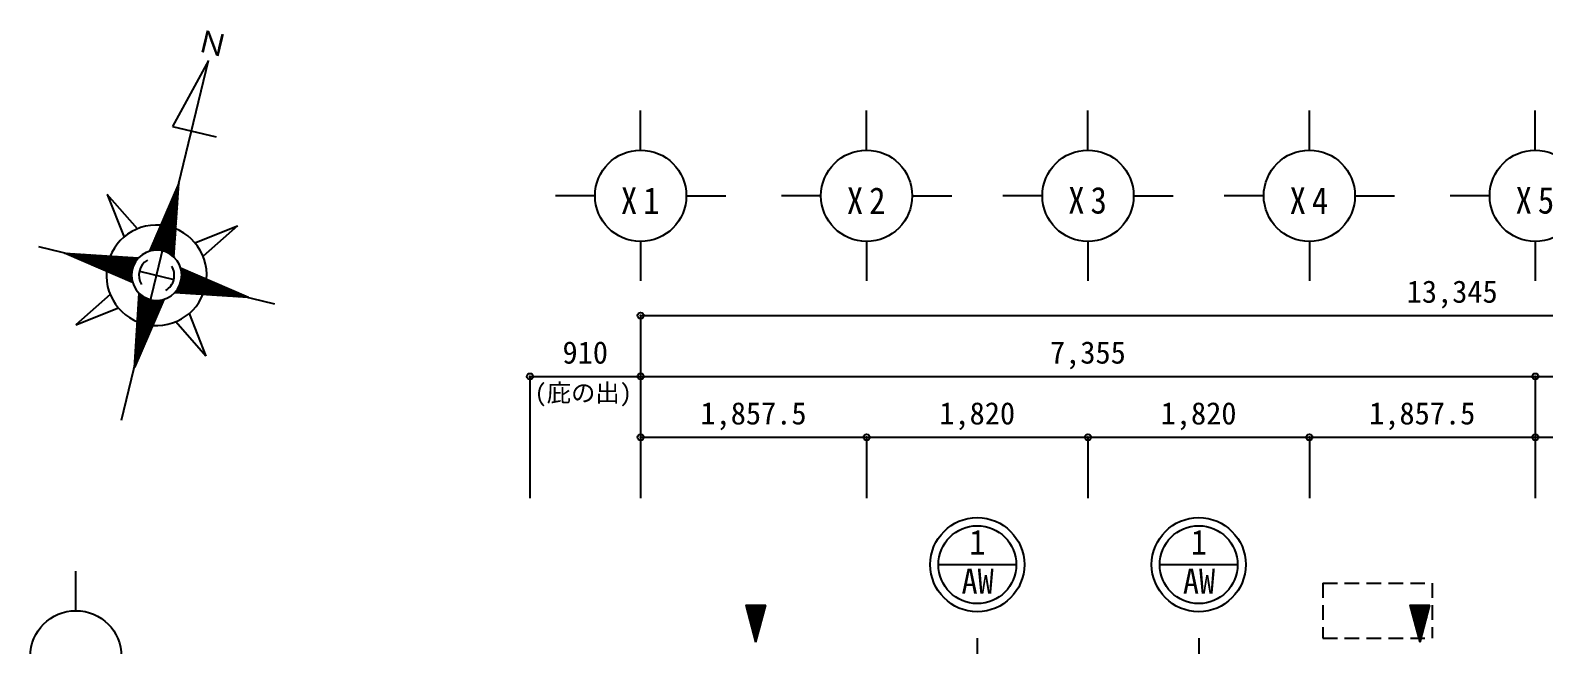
# Model space of a CAD drawing. Units: millimetres at full size, sheet at 1:100. Extents: x -40222 to 41440, y -29146 to 30741.
# Drawn here: x -35461 to -23019, y -6310 to -1262 of the extents above; entities that cross this region are included whole.
import ezdxf
from ezdxf.enums import TextEntityAlignment as Align

# ---------------------------------------------------------------- set-up
doc = ezdxf.new("R2010")
doc.units = ezdxf.units.MM
doc.header["$LTSCALE"] = 100
doc.header["$PDMODE"] = 32
doc.header["$PDSIZE"] = 50
doc.linetypes.add('DASHED1', pattern=[1.8, 1.2, -0.6])
for name, color, linetype in [('1-2', 7, 'Continuous'), ('1-4', 4, 'Continuous'), ('1-8', 7, 'Continuous'), ('1-C', 4, 'Continuous'), ('D-0', 4, 'Continuous')]:
    doc.layers.add(name, color=color, linetype=linetype)
doc.styles.add('ＭＳ ゴシック', font='')
doc.styles.get('ＭＳ ゴシック').set_extended_font_data('MS Gothic')

msp = doc.modelspace()

# ---------------------------------------------------------------- linework, layer by layer
at = {"layer": '1-2'}
for p, q in [((-27995.8, -5651.9), (-27355.8, -5651.9)), ((-26175.8, -5651.9), (-25535.8, -5651.9)), ((-27675.8, -6255.2), (-27675.8, -6555.2)), ((-25855.8, -6255.2), (-25855.8, -6555.2))]:
    msp.add_line(p, q, dxfattribs=at)
for centre, radius in [((-27675.8, -5651.9), 386.7), ((-27675.8, -5651.9), 320), ((-25855.8, -5651.9), 386.7), ((-25855.8, -5651.9), 320)]:
    msp.add_circle(centre, radius, dxfattribs=at)
at = {"layer": '1-4'}
for p, q in [((-29566.6, -5985.1), (-29575.1, -5993.5)), ((-29552.5, -5985.1), (-29572.1, -6004.7)), ((-29538.3, -5985.1), (-29569.1, -6015.8)), ((-29524.2, -5985.1), (-29566.1, -6027)), ((-29510, -5985.1), (-29563.1, -6038.1)), ((-29495.9, -5985.1), (-29560.1, -6049.3)), ((-29481.7, -5985.1), (-29557.1, -6060.4)), ((-29467.6, -5985.1), (-29554.1, -6071.6)), ((-29453.5, -5985.1), (-29551.1, -6082.7)), ((-29439.3, -5985.1), (-29548.2, -6093.9)), ((-29425.2, -5985.1), (-29545.2, -6105.1)), ((-29415.6, -5989.7), (-29542.2, -6116.2)), ((-29420.8, -6009), (-29539.2, -6127.4)), ((-29426, -6028.3), (-29536.2, -6138.5)), ((-29431.2, -6047.6), (-29533.2, -6149.7)), ((-29436.3, -6066.9), (-29530.2, -6160.8)), ((-29441.5, -6086.3), (-29527.2, -6172)), ((-24106.6, -5985.1), (-24115.1, -5993.5)), ((-24092.5, -5985.1), (-24112.1, -6004.7)), ((-24078.3, -5985.1), (-24109.1, -6015.8)), ((-24064.2, -5985.1), (-24106.1, -6027)), ((-24050, -5985.1), (-24103.1, -6038.1)), ((-24035.9, -5985.1), (-24100.1, -6049.3)), ((-24021.7, -5985.1), (-24097.1, -6060.4)), ((-24007.6, -5985.1), (-24094.1, -6071.6)), ((-23993.5, -5985.1), (-24091.1, -6082.7)), ((-23979.3, -5985.1), (-24088.2, -6093.9)), ((-23965.2, -5985.1), (-24085.2, -6105.1)), ((-23955.6, -5989.7), (-24082.2, -6116.2)), ((-23960.8, -6009), (-24079.2, -6127.4)), ((-23966, -6028.3), (-24076.2, -6138.5)), ((-23971.2, -6047.6), (-24073.2, -6149.7)), ((-23976.3, -6066.9), (-24070.2, -6160.8)), ((-23981.5, -6086.3), (-24067.2, -6172)), ((-29446.7, -6105.6), (-29524.2, -6183.1)), ((-29451.9, -6124.9), (-29521.3, -6194.3)), ((-29457, -6144.2), (-29518.3, -6205.4)), ((-29462.2, -6163.5), (-29515.3, -6216.6)), ((-29467.4, -6182.8), (-29512.3, -6227.7)), ((-29472.6, -6202.2), (-29509.3, -6238.9)), ((-23986.7, -6105.6), (-24064.2, -6183.1)), ((-23991.9, -6124.9), (-24061.3, -6194.3)), ((-23997, -6144.2), (-24058.3, -6205.4)), ((-24002.2, -6163.5), (-24055.3, -6216.6)), ((-24007.4, -6182.8), (-24052.3, -6227.7)), ((-24012.6, -6202.2), (-24049.3, -6238.9)), ((-29477.7, -6221.5), (-29506.3, -6250.1)), ((-29482.9, -6240.8), (-29503.3, -6261.2)), ((-29488.1, -6260.1), (-29500.3, -6272.4)), ((-29493.3, -6279.4), (-29497.4, -6283.5)), ((-24017.7, -6221.5), (-24046.3, -6250.1)), ((-24022.9, -6240.8), (-24043.3, -6261.2)), ((-24028.1, -6260.1), (-24040.3, -6272.4)), ((-24033.3, -6279.4), (-24037.4, -6283.5))]:
    msp.add_line(p, q, dxfattribs=at)
at = {"layer": '1-4', "color": 3}
for p, q in [((-29495.9, -6289.1), (-29414.4, -5985.1)), ((-24035.9, -6289.1), (-23954.4, -5985.1))]:
    msp.add_line(p, q, dxfattribs=at)
for points in [[(-29495.9, -6289.1), (-29577.3, -5985.1), (-29414.4, -5985.1)], [(-24035.9, -6289.1), (-24117.3, -5985.1), (-23954.4, -5985.1)]]:
    msp.add_lwpolyline(points, dxfattribs=at)
at = {"layer": '1-8'}
for p, q in [((-30443.4, -2246.4), (-30443.4, -1921.4)), ((-28585.9, -2246.4), (-28585.9, -1921.4)), ((-26765.9, -2246.4), (-26765.9, -1921.4)), ((-24945.9, -2246.4), (-24945.9, -1921.4)), ((-23088.4, -2246.4), (-23088.4, -1921.4)), ((-30818.4, -2621.4), (-31143.4, -2621.4)), ((-30068.4, -2621.4), (-29743.4, -2621.4)), ((-28960.9, -2621.4), (-29285.9, -2621.4)), ((-28210.9, -2621.4), (-27885.9, -2621.4)), ((-27140.9, -2621.4), (-27465.9, -2621.4)), ((-26390.9, -2621.4), (-26065.9, -2621.4)), ((-25320.9, -2621.4), (-25645.9, -2621.4)), ((-24570.9, -2621.4), (-24245.9, -2621.4)), ((-23463.4, -2621.4), (-23788.4, -2621.4)), ((-30443.4, -2996.4), (-30443.4, -3321.4)), ((-28585.9, -2996.4), (-28585.9, -3321.4)), ((-26765.9, -2996.4), (-26765.9, -3321.4)), ((-24945.9, -2996.4), (-24945.9, -3321.4)), ((-23088.4, -2996.4), (-23088.4, -3321.4)), ((-30443.4, -3605.2), (-30443.4, -4105.2)), ((-30443.4, -3605.2), (-17098.4, -3605.2)), ((-31353.4, -4105.2), (-31353.4, -5105.2)), ((-31353.4, -4105.2), (-30443.4, -4105.2)), ((-30443.4, -4105.2), (-30443.4, -4605.2)), ((-30443.4, -4105.2), (-23088.4, -4105.2)), ((-30443.4, -4105.2), (-30443.4, -5105.2)), ((-23088.4, -4105.2), (-23088.4, -4605.2)), ((-23088.4, -4105.2), (-17098.4, -4105.2)), ((-30443.4, -4605.2), (-30443.4, -5105.2)), ((-30443.4, -4605.2), (-28585.9, -4605.2)), ((-28585.9, -4605.2), (-28585.9, -5105.2)), ((-28585.9, -4605.2), (-26765.9, -4605.2)), ((-26765.9, -4605.2), (-26765.9, -5105.2)), ((-26765.9, -4605.2), (-24945.9, -4605.2)), ((-24945.9, -4605.2), (-24945.9, -5105.2)), ((-24945.9, -4605.2), (-23088.4, -4605.2)), ((-23088.4, -4605.2), (-23088.4, -5105.2)), ((-23088.4, -4605.2), (-21230.9, -4605.2)), ((-35086.3, -6030.2), (-35086.3, -5705.2))]:
    msp.add_line(p, q, dxfattribs=at)
for centre in [(-30443.4, -2621.4), (-28585.9, -2621.4), (-26765.9, -2621.4), (-24945.9, -2621.4), (-23088.4, -2621.4), (-35086.3, -6405.2)]:
    msp.add_circle(centre, 375, dxfattribs=at)
at = {"layer": '1-8', "color": 2}
for p in [(-30443.4, -3605.2), (-31353.4, -4105.2), (-30443.4, -4105.2), (-23088.4, -4105.2), (-30443.4, -4605.2), (-28585.9, -4605.2), (-26765.9, -4605.2), (-24945.9, -4605.2), (-23088.4, -4605.2)]:
    msp.add_point(p, dxfattribs=at)
at = {"layer": '1-C', "linetype": 'DASHED1'}
for p, q in [((-24835.9, -5805.2), (-24835.9, -6255.2)), ((-24835.9, -6255.2), (-23935.9, -6255.2))]:
    msp.add_line(p, q, dxfattribs=at)
msp.add_lwpolyline([(-24835.9, -5805.2), (-23935.9, -5805.2), (-23935.9, -6255.2)], dxfattribs=at)
at = {"layer": 'D-0'}
for p, q in [((-34710.1, -4464.8), (-33996.7, -1510.9)), ((-33996.7, -1510.9), (-34291, -2051.2)), ((-34291, -2051.2), (-33933.5, -2137.5)), ((-34828.5, -2610.3), (-34690, -2960)), ((-34580.5, -2893.2), (-34828.5, -2610.3)), ((-34239.9, -2517.9), (-34481.8, -3076.8)), ((-34279.8, -3125.6), (-34239.9, -2517.9)), ((-34277.1, -2603.9), (-34248.6, -2650.5)), ((-34247.4, -2631.6), (-34271.8, -2591.6)), ((-34266.5, -2579.4), (-34246.1, -2612.8)), ((-34244.9, -2594), (-34261.2, -2567.2)), ((-34255.9, -2555), (-34243.6, -2575.1)), ((-34250.6, -2542.7), (-34242.4, -2556.2)), ((-34245.4, -2530.5), (-34241.2, -2537.4)), ((-34240.1, -2518.3), (-34239.9, -2518.5)), ((-34330, -2726.1), (-34261, -2839.1)), ((-34259.7, -2820.2), (-34324.7, -2713.9)), ((-34319.4, -2701.7), (-34258.5, -2801.3)), ((-34257.3, -2782.5), (-34314.1, -2689.4)), ((-34308.8, -2677.2), (-34256, -2763.6)), ((-34254.8, -2744.8), (-34303.5, -2665)), ((-34298.3, -2652.8), (-34253.6, -2725.9)), ((-34252.3, -2707.1), (-34293, -2640.5)), ((-34287.7, -2628.3), (-34251.1, -2688.2)), ((-34249.8, -2669.4), (-34282.4, -2616.1)), ((-34274.6, -3046.5), (-34388.2, -2860.6)), ((-34382.9, -2848.4), (-34273.4, -3027.6)), ((-34272.1, -3008.8), (-34377.6, -2836.1)), ((-34372.3, -2823.9), (-34270.9, -2989.9)), ((-34269.7, -2971), (-34367, -2811.7)), ((-34361.7, -2799.5), (-34268.4, -2952.2)), ((-34267.2, -2933.3), (-34356.4, -2787.2)), ((-34351.1, -2775), (-34265.9, -2914.5)), ((-34264.7, -2895.6), (-34345.9, -2762.8)), ((-34340.6, -2750.6), (-34263.4, -2876.8)), ((-34262.2, -2857.9), (-34335.3, -2738.3)), ((-34387, -3071.3), (-34441.1, -2982.8)), ((-34435.8, -2970.6), (-34372.3, -3074.4)), ((-34356.8, -3079), (-34430.5, -2958.4)), ((-34425.2, -2946.1), (-34340.1, -3085.4)), ((-34321.8, -3094.5), (-34419.9, -2933.9)), ((-34414.6, -2921.7), (-34300.8, -3108)), ((-34409.3, -2909.5), (-34279.6, -3121.9)), ((-34278.3, -3103), (-34404, -2897.2)), ((-34277.1, -3084.2), (-34398.7, -2885)), ((-34393.5, -2872.8), (-34275.8, -3065.3)), ((-34108.1, -3007.2), (-33758.3, -2868.8)), ((-33758.3, -2868.8), (-34041.2, -3116.8)), ((-34623.3, -3226.1), (-35390.7, -3040.8)), ((-35178.1, -3092.4), (-35177.8, -3091.9)), ((-35167.8, -3096.8), (-35164.7, -3092.8)), ((-35151.6, -3093.7), (-35157.5, -3101.3)), ((-35147.2, -3105.8), (-35138.5, -3094.5)), ((-35125.3, -3095.4), (-35136.9, -3110.2)), ((-35126.6, -3114.7), (-35112.2, -3096.2)), ((-35099.1, -3097.1), (-35116.2, -3119.2)), ((-35105.9, -3123.6), (-35086, -3098)), ((-35072.9, -3098.8), (-35095.6, -3128.1)), ((-35085.3, -3132.6), (-35059.8, -3099.7)), ((-35046.6, -3100.5), (-35075, -3137)), ((-35064.7, -3141.5), (-35033.5, -3101.4)), ((-35020.4, -3102.3), (-35054.3, -3146)), ((-35044, -3150.4), (-35007.3, -3103.1)), ((-34994.2, -3104), (-35033.7, -3154.9)), ((-35023.4, -3159.3), (-34981.1, -3104.9)), ((-34967.9, -3105.7), (-35013.1, -3163.8)), ((-35002.7, -3168.3), (-34954.8, -3106.6)), ((-34941.7, -3107.5), (-34992.4, -3172.7)), ((-34982.1, -3177.2), (-34928.6, -3108.3)), ((-34915.5, -3109.2), (-34971.8, -3181.7)), ((-34961.5, -3186.1), (-34902.3, -3110)), ((-34478.1, -3068.4), (-34474.2, -3074.7)), ((-34463, -3072.2), (-34472.8, -3056.2)), ((-34467.5, -3043.9), (-34451.5, -3070.2)), ((-34439.5, -3068.9), (-34462.2, -3031.7)), ((-34456.9, -3019.5), (-34427.1, -3068.2)), ((-34414.3, -3068.4), (-34451.6, -3007.3)), ((-34446.4, -2995), (-34401, -3069.3)), ((-34889.2, -3110.9), (-34951.2, -3190.6)), ((-34940.8, -3195), (-34876.1, -3111.8)), ((-34863, -3112.6), (-34930.5, -3199.5)), ((-34920.2, -3204), (-34849.9, -3113.5)), ((-34836.8, -3114.3), (-34909.9, -3208.4)), ((-34899.6, -3212.9), (-34823.6, -3115.2)), ((-34810.5, -3116.1), (-34889.3, -3217.4)), ((-34878.9, -3221.8), (-34797.4, -3116.9)), ((-34784.3, -3117.8), (-34868.6, -3226.3)), ((-34858.3, -3230.8), (-34771.2, -3118.6)), ((-34758, -3119.5), (-34848, -3235.2)), ((-34837.7, -3239.7), (-34744.9, -3120.4)), ((-34731.8, -3121.2), (-34827.3, -3244.2)), ((-34817, -3248.6), (-34718.7, -3122.1)), ((-34705.6, -3123), (-34806.7, -3253.1)), ((-34796.4, -3257.6), (-34692.4, -3123.8)), ((-34679.3, -3124.7), (-34786.1, -3262)), ((-34775.7, -3266.5), (-34666.2, -3125.5)), ((-34653.1, -3126.4), (-34765.4, -3270.9)), ((-34755.1, -3275.4), (-34640, -3127.3)), ((-34626.9, -3128.1), (-34744.8, -3279.9)), ((-34734.5, -3284.3), (-34613.8, -3129)), ((-34600.6, -3129.8), (-34724.2, -3288.8)), ((-34713.8, -3293.3), (-34587.5, -3130.7)), ((-34574.4, -3131.6), (-34703.5, -3297.7)), ((-34693.2, -3302.2), (-34616.4, -3203.3)), ((-34624.5, -3231.6), (-34682.9, -3306.7)), ((-33665.9, -3457.4), (-34224.9, -3215.5)), ((-34215.4, -3219.6), (-34221.7, -3227.7)), ((-34218.9, -3241.8), (-34205.1, -3224.1)), ((-34194.8, -3228.5), (-34217, -3257.1)), ((-34216.2, -3273.9), (-34184.4, -3233)), ((-34672.6, -3311.1), (-34628, -3253.8)), ((-34629.1, -3272.9), (-34662.2, -3315.6)), ((-34651.9, -3320.1), (-34628.5, -3289.9)), ((-34626.8, -3305.4), (-34641.6, -3324.5)), ((-34631.3, -3329), (-34624.1, -3319.7)), ((-34620.6, -3333), (-34621, -3333.5)), ((-34564.3, -3240.4), (-34281, -3308.8)), ((-34259.6, -3418.4), (-34132.9, -3255.3)), ((-34143.2, -3250.9), (-34253, -3392.2)), ((-34246.5, -3419.2), (-34122.5, -3259.8)), ((-34112.2, -3264.3), (-34233.3, -3420.1)), ((-34153.5, -3246.4), (-34227.4, -3341.5)), ((-34222, -3323.1), (-33454.6, -3508.4)), ((-34220.2, -3421), (-34101.9, -3268.7)), ((-34220.1, -3314.4), (-34163.8, -3241.9)), ((-34174.1, -3237.5), (-34217, -3292.7)), ((-34091.6, -3273.2), (-34207.1, -3421.8)), ((-34194, -3422.7), (-34081.3, -3277.7)), ((-34071, -3282.1), (-34180.9, -3423.6)), ((-34167.8, -3424.4), (-34060.6, -3286.6)), ((-34050.3, -3291.1), (-34154.6, -3425.3)), ((-34141.5, -3426.1), (-34040, -3295.5)), ((-34029.7, -3300), (-34128.4, -3427)), ((-34115.3, -3427.9), (-34019.4, -3304.4)), ((-34009, -3308.9), (-34102.2, -3428.7)), ((-34089, -3429.6), (-33998.7, -3313.4)), ((-33988.4, -3317.8), (-34075.9, -3430.4)), ((-34062.8, -3431.3), (-33978.1, -3322.3)), ((-33967.8, -3326.8), (-34049.7, -3432.2)), ((-34036.6, -3433), (-33957.5, -3331.2)), ((-33947.1, -3335.7), (-34023.4, -3433.9)), ((-34010.3, -3434.7), (-33936.8, -3340.2)), ((-33926.5, -3344.6), (-33997.2, -3435.6)), ((-33984.1, -3436.5), (-33916.2, -3349.1)), ((-33905.9, -3353.6), (-33971, -3437.3)), ((-33957.9, -3438.2), (-33895.5, -3358)), ((-34804.1, -3432.5), (-35087, -3680.5)), ((-34605.4, -4031.3), (-34565.5, -3423.6)), ((-34363.6, -3472.4), (-34605.4, -4031.3)), ((-34451.5, -3675.7), (-34569.4, -3482.8)), ((-34568.2, -3463.9), (-34446.3, -3663.5)), ((-34441, -3651.2), (-34566.9, -3445.1)), ((-34565.7, -3426.2), (-34435.7, -3639)), ((-34430.4, -3626.8), (-34543.1, -3442.2)), ((-34425.1, -3614.6), (-34522.4, -3455.3)), ((-34504.2, -3464.2), (-34419.8, -3602.3)), ((-34414.5, -3590.1), (-34487.5, -3470.5)), ((-34472.1, -3475), (-34409.2, -3577.9)), ((-34403.9, -3565.7), (-34457.4, -3478.1)), ((-34443.5, -3480), (-34398.6, -3553.4)), ((-34393.3, -3541.2), (-34430.2, -3480.9)), ((-34417.4, -3480.9), (-34388.1, -3529)), ((-34382.8, -3516.8), (-34405.1, -3480.3)), ((-34393.2, -3478.9), (-34377.5, -3504.5)), ((-34372.2, -3492.3), (-34381.6, -3476.9)), ((-34370.4, -3474.3), (-34366.9, -3480.1)), ((-33665.9, -3457.4), (-34273.7, -3417.5)), ((-34272.7, -3417.5), (-34266.8, -3409.9)), ((-33885.2, -3362.5), (-33944.7, -3439.1)), ((-33931.6, -3439.9), (-33874.9, -3366.9)), ((-33864.6, -3371.4), (-33918.5, -3440.8)), ((-33905.4, -3441.6), (-33854.3, -3375.9)), ((-33844, -3380.3), (-33892.3, -3442.5)), ((-33879.2, -3443.4), (-33833.6, -3384.8)), ((-33823.3, -3389.3), (-33866, -3444.2)), ((-33852.9, -3445.1), (-33813, -3393.7)), ((-33802.7, -3398.2), (-33839.8, -3446)), ((-33826.7, -3446.8), (-33792.4, -3402.7)), ((-33782, -3407.1), (-33813.6, -3447.7)), ((-33800.4, -3448.5), (-33771.7, -3411.6)), ((-33761.4, -3416), (-33787.3, -3449.4)), ((-33774.2, -3450.3), (-33751.1, -3420.5)), ((-33740.8, -3425), (-33761.1, -3451.1)), ((-33748, -3452), (-33730.5, -3429.4)), ((-33720.1, -3433.9), (-33734.9, -3452.8)), ((-33721.7, -3453.7), (-33709.8, -3438.4)), ((-33699.5, -3442.8), (-33708.6, -3454.6)), ((-33695.5, -3455.4), (-33689.2, -3447.3)), ((-33678.9, -3451.8), (-33682.4, -3456.3)), ((-33669.3, -3457.2), (-33668.5, -3456.2)), ((-35087, -3680.5), (-34737.2, -3542)), ((-34483.3, -3749), (-34576.8, -3595.9)), ((-34575.6, -3577), (-34478, -3736.8)), ((-34472.7, -3724.6), (-34574.3, -3558.2)), ((-34573.1, -3539.3), (-34467.4, -3712.4)), ((-34462.1, -3700.1), (-34571.9, -3520.5)), ((-34570.6, -3501.6), (-34456.8, -3687.9)), ((-34155.3, -3589.2), (-34016.8, -3938.9)), ((-34585.5, -3727.9), (-34520.3, -3834.6)), ((-34515, -3822.4), (-34584.3, -3709)), ((-34583, -3690.2), (-34509.7, -3810.2)), ((-34504.4, -3797.9), (-34581.8, -3671.3)), ((-34580.5, -3652.5), (-34499.1, -3785.7)), ((-34493.8, -3773.5), (-34579.3, -3633.6)), ((-34578.1, -3614.7), (-34488.6, -3761.2)), ((-34016.8, -3938.9), (-34264.8, -3656.1)), ((-34592.9, -3841), (-34552, -3907.9)), ((-34546.7, -3895.7), (-34591.7, -3822.2)), ((-34590.4, -3803.3), (-34541.5, -3883.5)), ((-34536.2, -3871.3), (-34589.2, -3784.4)), ((-34588, -3765.6), (-34530.9, -3859.1)), ((-34525.6, -3846.8), (-34586.7, -3746.7)), ((-34589.1, -3993.5), (-34601.6, -3973)), ((-34600.4, -3954.1), (-34583.8, -3981.3)), ((-34578.5, -3969.1), (-34599.1, -3935.3)), ((-34597.9, -3916.4), (-34573.2, -3956.8)), ((-34567.9, -3944.6), (-34596.6, -3897.6)), ((-34595.4, -3878.7), (-34562.6, -3932.4)), ((-34557.3, -3920.2), (-34594.2, -3859.9)), ((-34605.3, -4029.6), (-34604.9, -4030.2)), ((-34599.6, -4018), (-34604.1, -4010.7)), ((-34602.8, -3991.8), (-34594.4, -4005.7))]:
    msp.add_line(p, q, dxfattribs=at)
msp.add_lwpolyline([(-34620.4, -3333.7), (-35179.4, -3091.8), (-34571.6, -3131.8)], dxfattribs=at)
for radius, start, end in [(412.8, 1.2882, 1.2879), (206.4, 1.28816, 1.28785), (145.8, 121.42169, 211.42021), (145.8, 301.42169, 31.42315)]:
    msp.add_arc((-34422.7, -3274.6), radius, start, end, dxfattribs=at)

# ---------------------------------------------------------------- texts
at = {"layer": '1-2', "color": 4, "style": 'ＭＳ ゴシック', "width": 0.95}
for s, p in [('1', (-27740.8, -5631.9)), ('1', (-25920.8, -5631.9)), ('AW', (-27805.8, -5951.9)), ('AW', (-25985.8, -5951.9))]:
    msp.add_text(s, height=205.3, dxfattribs=at).set_placement(p, align=Align.BOTTOM_LEFT)
at = {"layer": '1-8', "color": 4, "style": 'ＭＳ ゴシック'}
for s, p in [('13,345', (-24145.9, -3555.2)), ('910', (-31085.9, -4055.2)), ('7,355', (-27078.4, -4055.2)), ('1,857.5', (-29952.1, -4555.2)), ('1,820', (-27988.4, -4555.2)), ('1,820', (-26168.4, -4555.2)), ('1,857.5', (-24454.6, -4555.2))]:
    msp.add_text(s, height=183.3, dxfattribs=at).set_placement(p, align=Align.BOTTOM_LEFT)
at = {"layer": '1-8', "style": 'ＭＳ ゴシック'}
msp.add_text('(庇の出)', height=146.6, dxfattribs=at).set_placement((-31315.2, -4357.2), align=Align.BOTTOM_LEFT)
at = {"layer": '1-8', "char_height": 219.9, "attachment_point": 7, "style": 'ＭＳ ゴシック'}
for s, insert in [('\\T1.36;\\W0.9;X1', (-30605.9, -2771.4)), ('\\T1.36;\\W0.9;X2', (-28748.4, -2771.4)), ('\\T1.36;\\W0.9;X3', (-26928.4, -2771.4)), ('\\T1.36;\\W0.9;X4', (-25108.4, -2771.4)), ('\\T1.36;\\W0.9;X5', (-23250.9, -2771.4))]:
    msp.add_mtext(s, dxfattribs=dict(at, insert=insert))
at = {"layer": 'D-0', "color": 2, "style": 'ＭＳ ゴシック'}
msp.add_text('Ｎ', height=183.3, rotation=346.422, dxfattribs=at).set_placement((-34118.2, -1481.6), align=Align.BOTTOM_LEFT)

doc.saveas('drawing.dxf')
